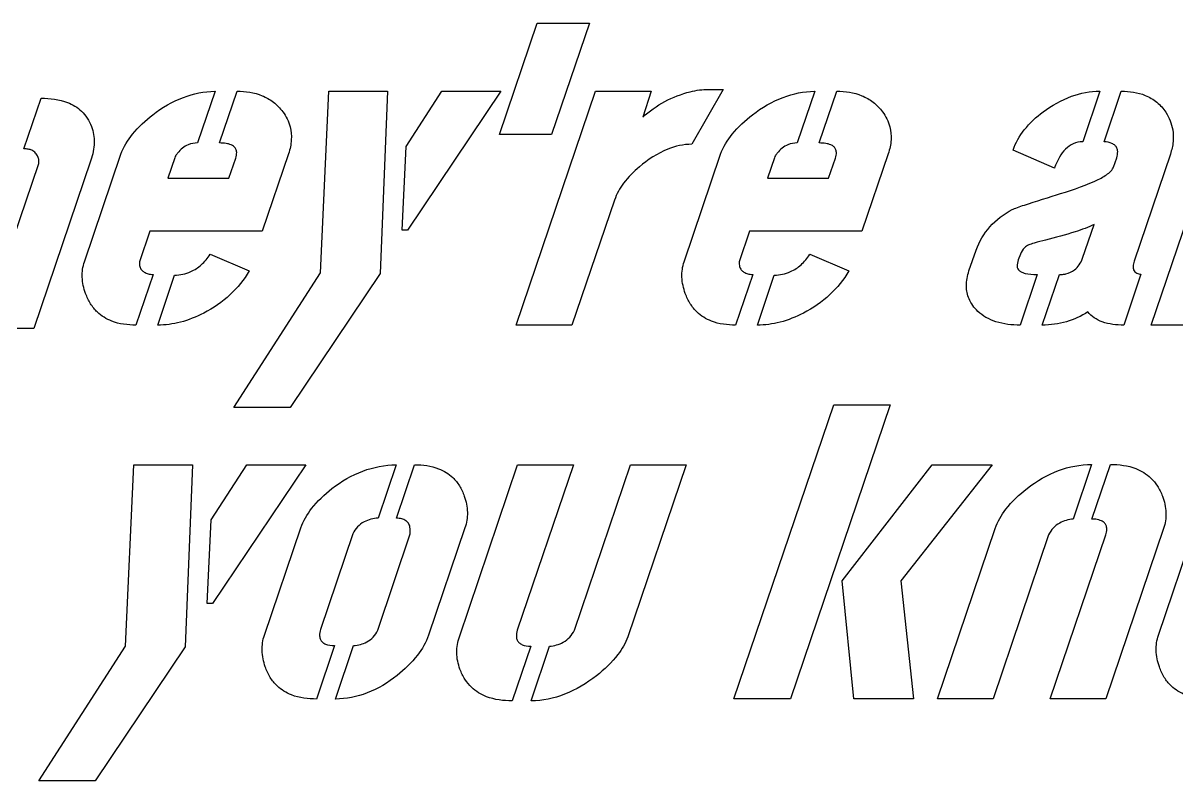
# Model space of a CAD drawing. Header units: inches. Extents: x 3.1 to 35.1, y -33.5 to 2.5.
# Drawn here: x 14.17 to 19.19, y -22.84 to -19.54 of the extents above; entities that cross this region are included whole.
import ezdxf

# ---------------------------------------------------------------- set-up
doc = ezdxf.new("R2010")
doc.units = ezdxf.units.IN
doc.header["$MEASUREMENT"] = 0

msp = doc.modelspace()

# ---------------------------------------------------------------- linework, layer by layer
for p, q in [((14.1765, -20.0893), (14.2512, -19.8691)), ((15.0076, -19.8385), (14.9316, -20.0639)), ((15.0276, -20.0639), (15.1037, -19.8385)), ((17.617, -19.8385), (17.541, -20.0639)), ((17.637, -20.0639), (17.7131, -19.8385)), ((18.8577, -19.8385), (18.783, -20.0586)), ((18.8763, -20.0586), (18.9511, -19.8385)), ((14.4393, -20.5802), (14.5981, -20.1119)), ((17.0487, -20.5802), (17.2075, -20.1119)), ((18.6602, -20.1733), (18.4801, -20.0946)), ((18.9164, -20.1693), (18.931, -20.1279)), ((19.1645, -20.1119), (19.0071, -20.5775)), ((18.7816, -20.5655), (18.8323, -20.4188)), ((18.288, -20.6202), (18.3201, -20.5295)), ((14.9863, -20.5482), (15.1557, -20.6202)), ((17.5957, -20.5482), (17.7651, -20.6202)), ((14.7381, -20.6362), (14.6634, -20.8563)), ((14.7582, -20.8563), (14.8315, -20.6389)), ((17.3475, -20.6362), (17.2728, -20.8563)), ((17.3675, -20.8563), (17.4409, -20.6389)), ((18.5842, -20.6362), (18.5108, -20.8563)), ((18.6069, -20.8563), (18.6816, -20.6362)), ((19.0364, -20.6349), (18.9617, -20.8563)), ((15.796, -21.4635), (15.7173, -21.6956)), ((15.7974, -21.6956), (15.8761, -21.4635)), ((18.8217, -21.4621), (18.7416, -21.6996)), ((18.823, -21.6996), (18.9044, -21.4621)), ((15.2224, -22.2052), (15.3812, -21.7383)), ((16.0949, -21.7383), (15.9361, -22.2052)), ((19.1125, -22.2052), (19.2712, -21.7383)), ((15.6079, -21.7636), (15.4665, -22.1798)), ((15.716, -22.1838), (15.8561, -21.7636)), ((15.5279, -22.2505), (15.4492, -22.4827)), ((15.5319, -22.4827), (15.6106, -22.2505)), ((16.3817, -22.2532), (16.3003, -22.4907)), ((16.383, -22.4907), (16.4631, -22.2532))]:
    msp.add_line(p, q)
for points in [[(16.4097, -19.5423), (16.6365, -19.5423), (16.4711, -20.0266), (16.2456, -20.0266)], [(19.5154, -19.5783), (19.7715, -19.5783), (19.3379, -20.8563), (19.0805, -20.8563)], [(15.7587, -19.8385), (15.7267, -20.6309), (15.3345, -21.2139), (15.089, -21.2139), (15.4665, -20.6282), (15.5025, -19.8385)], [(15.9948, -19.8385), (16.2509, -19.8385), (15.8454, -20.4428), (15.8214, -20.4428), (15.8387, -20.0786)], [(17.6997, -21.2033), (17.9452, -21.2033), (17.5116, -22.4813), (17.2648, -22.4813)], [(14.9102, -21.4635), (14.8782, -22.2559), (14.486, -22.8389), (14.2405, -22.8389), (14.6181, -22.2532), (14.6541, -21.4635)], [(15.1464, -21.4635), (15.4025, -21.4635), (14.9969, -22.0678), (14.9729, -22.0678), (14.9903, -21.7036)], [(18.1279, -21.4635), (18.3894, -21.4635), (17.9919, -21.9691), (18.0466, -22.4813), (17.7878, -22.4813), (17.7371, -21.9691)]]:
    msp.add_lwpolyline(points, close=True)
for points in [[(17.1541, -19.8305), (17.2181, -19.8305), (17.0821, -20.0693)], [(16.7459, -20.312), (16.5604, -20.8563), (16.3177, -20.8563), (16.6632, -19.8385), (16.906, -19.8385), (16.8686, -19.9519)], [(15.3278, -20.1106), (15.2131, -20.4481), (14.7235, -20.4481), (14.6794, -20.5802)], [(14.8329, -20.1279), (14.8022, -20.2173), (15.0677, -20.2173), (15.0983, -20.1293)], [(17.9372, -20.1106), (17.8225, -20.4481), (17.3329, -20.4481), (17.2888, -20.5802)], [(17.4422, -20.1279), (17.4116, -20.2173), (17.677, -20.2173), (17.7077, -20.1293)], [(14.4673, -20.1386), (14.2192, -20.871), (13.9964, -20.871), (14.2392, -20.1573)], [(18.5122, -20.5482), (18.5028, -20.5722), (18.4975, -20.5935)], [(16.0709, -22.2119), (16.3243, -21.4635), (16.5671, -21.4635), (16.323, -22.1838)], [(16.5711, -22.1838), (16.8152, -21.4635), (17.058, -21.4635), (16.8032, -22.2119)], [(18.6349, -21.769), (18.3934, -22.4813), (18.1506, -22.4813), (18.4028, -21.7409)], [(19.1352, -21.7409), (18.8844, -22.4813), (18.6416, -22.4813), (18.883, -21.769)]]:
    msp.add_lwpolyline(points)
for points, knots in [([(17.0754, -19.8411), (17.0887, -19.8377), (17.1022, -19.835), (17.1285, -19.8314), (17.1413, -19.8305), (17.1541, -19.8305)], [0, 0, 0, 0, 0.104504, 0.104504, 0.2022604, 0.2022604, 0.2022604, 0.2022604]), ([(14.2512, -19.8691), (14.2896, -19.8691), (14.3298, -19.8737), (14.3885, -19.8963), (14.4092, -19.9086), (14.4363, -19.9345), (14.4445, -19.9445), (14.4591, -19.9669), (14.4651, -19.9791), (14.47, -19.9919)], [0, 0, 0, 0, 0.2927828, 0.2927828, 0.4782269, 0.4782269, 0.5776986, 0.5776986, 0.6814826, 0.6814826, 0.6814826, 0.6814826]), ([(14.7368, -19.9412), (14.7775, -19.91), (14.8219, -19.8837), (14.9143, -19.8486), (14.9602, -19.8394), (15.0076, -19.8385)], [0, 0, 0, 0, 0.3909347, 0.3909347, 0.7525892, 0.7525892, 0.7525892, 0.7525892]), ([(15.1037, -19.8385), (15.1408, -19.8385), (15.178, -19.8439), (15.2302, -19.8654), (15.2467, -19.8749), (15.2772, -19.8986), (15.2907, -19.9124), (15.3024, -19.9278)], [0, 0, 0, 0, 0.2832723, 0.2832723, 0.4295154, 0.4295154, 0.577475, 0.577475, 0.577475, 0.577475]), ([(16.8686, -19.9519), (16.898, -19.9251), (16.93, -19.9022), (17, -19.8647), (17.0369, -19.8508), (17.0754, -19.8411)], [0, 0, 0, 0, 0.3023699, 0.3023699, 0.6049017, 0.6049017, 0.6049017, 0.6049017]), ([(17.3462, -19.9412), (17.3869, -19.91), (17.4313, -19.8837), (17.5237, -19.8486), (17.5695, -19.8394), (17.617, -19.8385)], [0, 0, 0, 0, 0.3909347, 0.3909347, 0.7525892, 0.7525892, 0.7525892, 0.7525892]), ([(17.7131, -19.8385), (17.7502, -19.8385), (17.7874, -19.8439), (17.8396, -19.8654), (17.8561, -19.8749), (17.8866, -19.8986), (17.9001, -19.9124), (17.9118, -19.9278)], [0, 0, 0, 0, 0.2832723, 0.2832723, 0.4295154, 0.4295154, 0.577475, 0.577475, 0.577475, 0.577475]), ([(18.6109, -19.9278), (18.649, -19.9004), (18.6904, -19.8768), (18.7743, -19.8464), (18.8154, -19.8385), (18.8577, -19.8385)], [0, 0, 0, 0, 0.3581709, 0.3581709, 0.6801579, 0.6801579, 0.6801579, 0.6801579]), ([(18.9511, -19.8385), (18.9866, -19.8385), (19.0225, -19.8433), (19.0736, -19.8642), (19.0904, -19.874), (19.1208, -19.8992), (19.1337, -19.9139), (19.1445, -19.9305)], [0, 0, 0, 0, 0.2704772, 0.2704772, 0.4202529, 0.4202529, 0.5707972, 0.5707972, 0.5707972, 0.5707972]), ([(15.3024, -19.9278), (15.3174, -19.9479), (15.3284, -19.9698), (15.3391, -20.0124), (15.3406, -20.0311), (15.3384, -20.0706), (15.3341, -20.091), (15.3278, -20.1106)], [0, 0, 0, 0, 0.1902216, 0.1902216, 0.3344606, 0.3344606, 0.4917357, 0.4917357, 0.4917357, 0.4917357]), ([(17.9118, -19.9278), (17.9268, -19.9479), (17.9378, -19.9698), (17.9485, -20.0124), (17.95, -20.0311), (17.9478, -20.0706), (17.9435, -20.091), (17.9372, -20.1106)], [0, 0, 0, 0, 0.1902216, 0.1902216, 0.3344606, 0.3344606, 0.4917357, 0.4917357, 0.4917357, 0.4917357]), ([(18.4801, -20.0946), (18.4912, -20.0626), (18.508, -20.0335), (18.5523, -19.977), (18.5806, -19.9508), (18.6109, -19.9278)], [0, 0, 0, 0, 0.2577672, 0.2577672, 0.547389, 0.547389, 0.547389, 0.547389]), ([(19.1445, -19.9305), (19.1593, -19.9538), (19.1698, -19.979), (19.1775, -20.0234), (19.1781, -20.0406), (19.1747, -20.0764), (19.1705, -20.0944), (19.1645, -20.1119)], [0, 0, 0, 0, 0.2103492, 0.2103492, 0.3431692, 0.3431692, 0.4840903, 0.4840903, 0.4840903, 0.4840903]), ([(14.5981, -20.1119), (14.6096, -20.0806), (14.6277, -20.0518), (14.6742, -19.9945), (14.7051, -19.9662), (14.7368, -19.9412)], [0, 0, 0, 0, 0.2547163, 0.2547163, 0.5628556, 0.5628556, 0.5628556, 0.5628556]), ([(17.2075, -20.1119), (17.219, -20.0806), (17.2371, -20.0518), (17.2836, -19.9945), (17.3145, -19.9662), (17.3462, -19.9412)], [0, 0, 0, 0, 0.2547163, 0.2547163, 0.5628556, 0.5628556, 0.5628556, 0.5628556]), ([(14.47, -19.9919), (14.4786, -20.0144), (14.4824, -20.0378), (14.4815, -20.0881), (14.476, -20.1139), (14.4673, -20.1386)], [0, 0, 0, 0, 0.1837753, 0.1837753, 0.3833824, 0.3833824, 0.3833824, 0.3833824]), ([(14.9316, -20.0639), (14.9174, -20.0639), (14.9037, -20.0663), (14.8819, -20.0754), (14.8738, -20.0803), (14.8583, -20.0925), (14.8512, -20.0999), (14.8449, -20.1079)], [0, 0, 0, 0, 0.1076722, 0.1076722, 0.1801889, 0.1801889, 0.2580855, 0.2580855, 0.2580855, 0.2580855]), ([(15.0983, -20.1293), (15.1007, -20.1216), (15.1023, -20.1133), (15.1016, -20.1003), (15.1006, -20.0954), (15.0965, -20.0868), (15.0939, -20.0833), (15.0868, -20.0767), (15.0822, -20.0739), (15.0706, -20.0689), (15.0631, -20.0671), (15.0467, -20.0644), (15.0369, -20.0639), (15.0276, -20.0639)], [0, 0, 0, 0, 0.0608787, 0.0608787, 0.0994011, 0.0994011, 0.1331243, 0.1331243, 0.173307, 0.173307, 0.2293628, 0.2293628, 0.3002935, 0.3002935, 0.3002935, 0.3002935]), ([(17.0821, -20.0693), (17.0459, -20.0697), (17.011, -20.0774), (16.9324, -20.1088), (16.8909, -20.1366), (16.8539, -20.168)], [0, 0, 0, 0, 0.2753079, 0.2753079, 0.6454451, 0.6454451, 0.6454451, 0.6454451]), ([(17.541, -20.0639), (17.5268, -20.0639), (17.5131, -20.0663), (17.4913, -20.0754), (17.4832, -20.0803), (17.4677, -20.0925), (17.4606, -20.0999), (17.4543, -20.1079)], [0, 0, 0, 0, 0.1076722, 0.1076722, 0.1801889, 0.1801889, 0.2580855, 0.2580855, 0.2580855, 0.2580855]), ([(17.7077, -20.1293), (17.7101, -20.1216), (17.7117, -20.1133), (17.711, -20.1003), (17.71, -20.0954), (17.7059, -20.0868), (17.7033, -20.0833), (17.6962, -20.0767), (17.6916, -20.0739), (17.68, -20.0689), (17.6725, -20.0671), (17.656, -20.0644), (17.6463, -20.0639), (17.637, -20.0639)], [0, 0, 0, 0, 0.0608787, 0.0608787, 0.0994011, 0.0994011, 0.1331243, 0.1331243, 0.173307, 0.173307, 0.2293628, 0.2293628, 0.3002935, 0.3002935, 0.3002935, 0.3002935]), ([(18.783, -20.0586), (18.7688, -20.0588), (18.755, -20.0615), (18.7295, -20.0727), (18.7184, -20.0805), (18.6981, -20.1004), (18.6893, -20.1125), (18.6732, -20.1403), (18.666, -20.1568), (18.6602, -20.1733)], [0, 0, 0, 0, 0.1082842, 0.1082842, 0.2126641, 0.2126641, 0.3247019, 0.3247019, 0.4579304, 0.4579304, 0.4579304, 0.4579304]), ([(18.931, -20.1279), (18.9337, -20.1196), (18.9356, -20.1104), (18.935, -20.0961), (18.934, -20.0908), (18.9298, -20.0816), (18.9272, -20.0779), (18.9199, -20.071), (18.9153, -20.0682), (18.9004, -20.0616), (18.8885, -20.0594), (18.8763, -20.0586)], [0, 0, 0, 0, 0.0670115, 0.0670115, 0.1084785, 0.1084785, 0.1439244, 0.1439244, 0.1846081, 0.1846081, 0.2673531, 0.2673531, 0.2673531, 0.2673531]), ([(14.2272, -20.1079), (14.2224, -20.1028), (14.2168, -20.0988), (14.2055, -20.0935), (14.2003, -20.0919), (14.1889, -20.0897), (14.1827, -20.0893), (14.1765, -20.0893)], [0, 0, 0, 0, 0.0533999, 0.0533999, 0.0950708, 0.0950708, 0.1419359, 0.1419359, 0.1419359, 0.1419359]), ([(14.2392, -20.1573), (14.2411, -20.1513), (14.2419, -20.1452), (14.2408, -20.1335), (14.2394, -20.1283), (14.2346, -20.1178), (14.2311, -20.1126), (14.2272, -20.1079)], [0, 0, 0, 0, 0.0477213, 0.0477213, 0.0894301, 0.0894301, 0.1359555, 0.1359555, 0.1359555, 0.1359555]), ([(14.8449, -20.1079), (14.8421, -20.1111), (14.8394, -20.1146), (14.8354, -20.1213), (14.8338, -20.1246), (14.8329, -20.1279)], [0, 0, 0, 0, 0.03242563, 0.03242563, 0.0592663, 0.0592663, 0.0592663, 0.0592663]), ([(17.4543, -20.1079), (17.4515, -20.1111), (17.4488, -20.1146), (17.4448, -20.1213), (17.4432, -20.1246), (17.4422, -20.1279)], [0, 0, 0, 0, 0.03242563, 0.03242563, 0.0592663, 0.0592663, 0.0592663, 0.0592663]), ([(16.8539, -20.168), (16.8289, -20.189), (16.8052, -20.2125), (16.7688, -20.2611), (16.7549, -20.2855), (16.7459, -20.312)], [0, 0, 0, 0, 0.2487959, 0.2487959, 0.462033, 0.462033, 0.462033, 0.462033]), ([(18.6869, -20.284), (18.7443, -20.2664), (18.8059, -20.2452), (18.8674, -20.2145), (18.8836, -20.2051), (18.9008, -20.1911), (18.9055, -20.1867), (18.9123, -20.1781), (18.9149, -20.1739), (18.9164, -20.1693)], [0, 0, 0, 0, 0.4575405, 0.4575405, 0.623446, 0.623446, 0.6869068, 0.6869068, 0.7367011, 0.7367011, 0.7367011, 0.7367011]), ([(18.4761, -20.3534), (18.4863, -20.3486), (18.5099, -20.3404), (18.5754, -20.3184), (18.6417, -20.2979), (18.6869, -20.284)], [0, 0, 0, 0, 0.0857927, 0.0857927, 0.2915794, 0.2915794, 0.2915794, 0.2915794]), ([(18.3201, -20.5295), (18.3332, -20.4921), (18.3528, -20.4584), (18.4066, -20.3978), (18.4397, -20.3731), (18.4761, -20.3534)], [0, 0, 0, 0, 0.3020935, 0.3020935, 0.6177675, 0.6177675, 0.6177675, 0.6177675]), ([(18.8323, -20.4188), (18.8094, -20.4302), (18.779, -20.4412), (18.7094, -20.4637), (18.6631, -20.4762), (18.6215, -20.4868)], [0, 0, 0, 0, 0.1950063, 0.1950063, 0.4726601, 0.4726601, 0.4726601, 0.4726601]), ([(18.5482, -20.5068), (18.541, -20.51), (18.5347, -20.5145), (18.5217, -20.5281), (18.5162, -20.5379), (18.5122, -20.5482)], [0, 0, 0, 0, 0.0598078, 0.0598078, 0.1438341, 0.1438341, 0.1438341, 0.1438341]), ([(18.6215, -20.4868), (18.6066, -20.4904), (18.5876, -20.495), (18.5622, -20.502), (18.5528, -20.5048), (18.5482, -20.5068)], [0, 0, 0, 0, 0.1174542, 0.1174542, 0.1978985, 0.1978985, 0.1978985, 0.1978985]), ([(14.4447, -20.7189), (14.4363, -20.6959), (14.4309, -20.672), (14.4291, -20.6245), (14.4322, -20.6021), (14.4393, -20.5802)], [0, 0, 0, 0, 0.1864938, 0.1864938, 0.3619601, 0.3619601, 0.3619601, 0.3619601]), ([(14.6794, -20.5802), (14.6787, -20.5873), (14.6789, -20.5947), (14.6822, -20.6066), (14.6844, -20.6113), (14.6909, -20.6195), (14.6948, -20.6228), (14.7045, -20.6286), (14.7103, -20.6309), (14.7233, -20.6345), (14.7308, -20.6356), (14.7381, -20.6362)], [0, 0, 0, 0, 0.0546635, 0.0546635, 0.0945088, 0.0945088, 0.1339953, 0.1339953, 0.1804319, 0.1804319, 0.2366498, 0.2366498, 0.2366498, 0.2366498]), ([(14.8315, -20.6389), (14.8561, -20.6382), (14.88, -20.6334), (14.9192, -20.6159), (14.9343, -20.6058), (14.9628, -20.5803), (14.9754, -20.5648), (14.9863, -20.5482)], [0, 0, 0, 0, 0.1875295, 0.1875295, 0.3274403, 0.3274403, 0.4788506, 0.4788506, 0.4788506, 0.4788506]), ([(17.054, -20.7189), (17.0457, -20.6959), (17.0403, -20.672), (17.0385, -20.6245), (17.0416, -20.6021), (17.0487, -20.5802)], [0, 0, 0, 0, 0.1864938, 0.1864938, 0.3619601, 0.3619601, 0.3619601, 0.3619601]), ([(17.2888, -20.5802), (17.2881, -20.5873), (17.2883, -20.5947), (17.2916, -20.6066), (17.2938, -20.6113), (17.3003, -20.6195), (17.3042, -20.6228), (17.3138, -20.6286), (17.3197, -20.6309), (17.3326, -20.6345), (17.3402, -20.6356), (17.3475, -20.6362)], [0, 0, 0, 0, 0.0546635, 0.0546635, 0.0945088, 0.0945088, 0.1339953, 0.1339953, 0.1804319, 0.1804319, 0.2366498, 0.2366498, 0.2366498, 0.2366498]), ([(17.4409, -20.6389), (17.4655, -20.6382), (17.4894, -20.6334), (17.5286, -20.6159), (17.5437, -20.6058), (17.5722, -20.5803), (17.5848, -20.5648), (17.5957, -20.5482)], [0, 0, 0, 0, 0.1875295, 0.1875295, 0.3274403, 0.3274403, 0.4788506, 0.4788506, 0.4788506, 0.4788506]), ([(18.7096, -20.6336), (18.7233, -20.6299), (18.7363, -20.6241), (18.7555, -20.6094), (18.7623, -20.6022), (18.7739, -20.5852), (18.7784, -20.5756), (18.7816, -20.5655)], [0, 0, 0, 0, 0.1084096, 0.1084096, 0.184593, 0.184593, 0.2652402, 0.2652402, 0.2652402, 0.2652402]), ([(19.0071, -20.5775), (19.0046, -20.5852), (19.0026, -20.5937), (19.0023, -20.6064), (19.0028, -20.6112), (19.0057, -20.6188), (19.0074, -20.6217), (19.0121, -20.6267), (19.0149, -20.6287), (19.0236, -20.633), (19.0302, -20.6343), (19.0364, -20.6349)], [0, 0, 0, 0, 0.0612105, 0.0612105, 0.0967861, 0.0967861, 0.1229023, 0.1229023, 0.1489296, 0.1489296, 0.1968541, 0.1968541, 0.1968541, 0.1968541]), ([(15.1557, -20.6202), (15.1337, -20.6589), (15.1062, -20.6933), (15.0391, -20.7558), (15.0001, -20.7824), (14.9583, -20.8043)], [0, 0, 0, 0, 0.3390638, 0.3390638, 0.6988259, 0.6988259, 0.6988259, 0.6988259]), ([(17.7651, -20.6202), (17.7431, -20.6589), (17.7156, -20.6933), (17.6485, -20.7558), (17.6094, -20.7824), (17.5677, -20.8043)], [0, 0, 0, 0, 0.3390638, 0.3390638, 0.6988259, 0.6988259, 0.6988259, 0.6988259]), ([(18.3267, -20.7963), (18.3108, -20.7806), (18.2975, -20.7627), (18.2811, -20.7244), (18.2773, -20.7058), (18.2765, -20.664), (18.2809, -20.6416), (18.288, -20.6202)], [0, 0, 0, 0, 0.1705134, 0.1705134, 0.3175189, 0.3175189, 0.489363, 0.489363, 0.489363, 0.489363]), ([(18.4975, -20.5935), (18.4971, -20.5977), (18.4973, -20.6019), (18.4996, -20.6094), (18.5013, -20.6125), (18.5062, -20.6185), (18.5095, -20.6211), (18.519, -20.6269), (18.5261, -20.6294), (18.548, -20.635), (18.5663, -20.6362), (18.5842, -20.6362)], [0, 0, 0, 0, 0.0320808, 0.0320808, 0.0595447, 0.0595447, 0.0911432, 0.0911432, 0.144586, 0.144586, 0.2640905, 0.2640905, 0.2640905, 0.2640905]), ([(18.6816, -20.6362), (18.6861, -20.6362), (18.6907, -20.636), (18.7001, -20.6351), (18.7048, -20.6344), (18.7096, -20.6336)], [0, 0, 0, 0, 0.03478161, 0.03478161, 0.07155543, 0.07155543, 0.07155543, 0.07155543]), ([(14.6634, -20.8563), (14.6279, -20.8563), (14.5915, -20.8517), (14.5347, -20.8296), (14.5135, -20.8166), (14.4841, -20.7883), (14.4745, -20.7763), (14.4575, -20.7493), (14.4504, -20.7344), (14.4447, -20.7189)], [0, 0, 0, 0, 0.2710846, 0.2710846, 0.4640273, 0.4640273, 0.5815354, 0.5815354, 0.7070764, 0.7070764, 0.7070764, 0.7070764]), ([(17.2728, -20.8563), (17.2373, -20.8563), (17.2009, -20.8517), (17.1441, -20.8296), (17.1229, -20.8166), (17.0935, -20.7883), (17.0839, -20.7763), (17.0669, -20.7493), (17.0598, -20.7344), (17.054, -20.7189)], [0, 0, 0, 0, 0.2710846, 0.2710846, 0.4640273, 0.4640273, 0.5815354, 0.5815354, 0.7070764, 0.7070764, 0.7070764, 0.7070764]), ([(14.9583, -20.8043), (14.9259, -20.8207), (14.892, -20.8342), (14.8245, -20.8517), (14.7916, -20.8563), (14.7582, -20.8563)], [0, 0, 0, 0, 0.2765005, 0.2765005, 0.5311561, 0.5311561, 0.5311561, 0.5311561]), ([(17.5677, -20.8043), (17.5353, -20.8207), (17.5014, -20.8342), (17.4339, -20.8517), (17.401, -20.8563), (17.3675, -20.8563)], [0, 0, 0, 0, 0.2765005, 0.2765005, 0.5311561, 0.5311561, 0.5311561, 0.5311561]), ([(18.5108, -20.8563), (18.4752, -20.8563), (18.4386, -20.8524), (18.39, -20.8365), (18.3757, -20.8303), (18.3494, -20.8152), (18.3375, -20.8064), (18.3267, -20.7963)], [0, 0, 0, 0, 0.2713174, 0.2713174, 0.3897112, 0.3897112, 0.5025324, 0.5025324, 0.5025324, 0.5025324]), ([(18.8056, -20.799), (18.7764, -20.8176), (18.7452, -20.8317), (18.6777, -20.8512), (18.6425, -20.8559), (18.6069, -20.8563)], [0, 0, 0, 0, 0.2639061, 0.2639061, 0.535518, 0.535518, 0.535518, 0.535518]), ([(18.9617, -20.8563), (18.9304, -20.8563), (18.8974, -20.8528), (18.8556, -20.8374), (18.8438, -20.8316), (18.8226, -20.817), (18.8135, -20.8086), (18.8056, -20.799)], [0, 0, 0, 0, 0.2385283, 0.2385283, 0.3389766, 0.3389766, 0.4338579, 0.4338579, 0.4338579, 0.4338579]), ([(15.5159, -21.5675), (15.5572, -21.5355), (15.6023, -21.509), (15.698, -21.4735), (15.7462, -21.4644), (15.796, -21.4635)], [0, 0, 0, 0, 0.3985626, 0.3985626, 0.778081, 0.778081, 0.778081, 0.778081]), ([(15.8761, -21.4635), (15.9114, -21.4635), (15.9475, -21.468), (16.0036, -21.4896), (16.0244, -21.5023), (16.0534, -21.53), (16.0629, -21.542), (16.0798, -21.569), (16.0867, -21.584), (16.0922, -21.5995)], [0, 0, 0, 0, 0.2689088, 0.2689088, 0.4572179, 0.4572179, 0.5745393, 0.5745393, 0.6998636, 0.6998636, 0.6998636, 0.6998636]), ([(18.5415, -21.5662), (18.5833, -21.534), (18.6288, -21.5072), (18.7245, -21.4716), (18.7723, -21.4626), (18.8217, -21.4621)], [0, 0, 0, 0, 0.4017642, 0.4017642, 0.7778119, 0.7778119, 0.7778119, 0.7778119]), ([(18.9044, -21.4621), (18.9414, -21.4621), (18.9793, -21.4669), (19.0384, -21.4898), (19.0604, -21.5033), (19.0903, -21.532), (19.0998, -21.5437), (19.1168, -21.57), (19.124, -21.5845), (19.1298, -21.5995)], [0, 0, 0, 0, 0.2823979, 0.2823979, 0.4822479, 0.4822479, 0.5978415, 0.5978415, 0.7206222, 0.7206222, 0.7206222, 0.7206222]), ([(15.3812, -21.7383), (15.3915, -21.7077), (15.4082, -21.6796), (15.4531, -21.6219), (15.484, -21.5929), (15.5159, -21.5675)], [0, 0, 0, 0, 0.2461082, 0.2461082, 0.55703, 0.55703, 0.55703, 0.55703]), ([(18.4028, -21.7409), (18.4128, -21.7105), (18.429, -21.6825), (18.4748, -21.623), (18.5077, -21.5926), (18.5415, -21.5662)], [0, 0, 0, 0, 0.2441904, 0.2441904, 0.571882, 0.571882, 0.571882, 0.571882]), ([(16.0922, -21.5995), (16.1002, -21.6226), (16.1051, -21.6465), (16.106, -21.694), (16.1024, -21.7165), (16.0949, -21.7383)], [0, 0, 0, 0, 0.1859529, 0.1859529, 0.3619187, 0.3619187, 0.3619187, 0.3619187]), ([(19.1298, -21.5995), (19.1386, -21.6229), (19.1442, -21.6473), (19.146, -21.6958), (19.1427, -21.7187), (19.1352, -21.7409)], [0, 0, 0, 0, 0.1903067, 0.1903067, 0.3696106, 0.3696106, 0.3696106, 0.3696106]), ([(15.7173, -21.6956), (15.6964, -21.6976), (15.6752, -21.7024), (15.6457, -21.7177), (15.636, -21.7248), (15.6194, -21.7425), (15.6129, -21.7525), (15.6079, -21.7636)], [0, 0, 0, 0, 0.160242, 0.160242, 0.2527267, 0.2527267, 0.3450006, 0.3450006, 0.3450006, 0.3450006]), ([(15.8561, -21.7636), (15.8574, -21.7542), (15.8578, -21.7443), (15.8546, -21.729), (15.8523, -21.7233), (15.8458, -21.7137), (15.8419, -21.7099), (15.832, -21.7033), (15.8261, -21.7009), (15.8127, -21.6971), (15.8049, -21.696), (15.7974, -21.6956)], [0, 0, 0, 0, 0.072211, 0.072211, 0.1189479, 0.1189479, 0.1607822, 0.1607822, 0.2089887, 0.2089887, 0.2667635, 0.2667635, 0.2667635, 0.2667635]), ([(18.7416, -21.6996), (18.7213, -21.702), (18.701, -21.7072), (18.6725, -21.7229), (18.6631, -21.7301), (18.6466, -21.7479), (18.64, -21.7579), (18.6349, -21.769)], [0, 0, 0, 0, 0.1560635, 0.1560635, 0.2476513, 0.2476513, 0.3401971, 0.3401971, 0.3401971, 0.3401971]), ([(18.8403, -21.7009), (18.8376, -21.7005), (18.8348, -21.7001), (18.829, -21.6997), (18.826, -21.6996), (18.823, -21.6996)], [0, 0, 0, 0, 0.02131891, 0.02131891, 0.04418836, 0.04418836, 0.04418836, 0.04418836]), ([(18.883, -21.769), (18.8858, -21.7608), (18.8879, -21.7517), (18.8878, -21.7377), (18.887, -21.7325), (18.8832, -21.7234), (18.8807, -21.7197), (18.8738, -21.7129), (18.8695, -21.7101), (18.8573, -21.7043), (18.8486, -21.7022), (18.8403, -21.7009)], [0, 0, 0, 0, 0.0660233, 0.0660233, 0.1066, 0.1066, 0.1410144, 0.1410144, 0.1800168, 0.1800168, 0.2438574, 0.2438574, 0.2438574, 0.2438574]), ([(15.4665, -22.1798), (15.464, -22.1887), (15.4622, -22.1984), (15.463, -22.2134), (15.4641, -22.2189), (15.4686, -22.2284), (15.4714, -22.2321), (15.4789, -22.239), (15.4836, -22.2417), (15.5, -22.2486), (15.5139, -22.2503), (15.5279, -22.2505)], [0, 0, 0, 0, 0.0704499, 0.0704499, 0.1135772, 0.1135772, 0.1499857, 0.1499857, 0.1909354, 0.1909354, 0.2848872, 0.2848872, 0.2848872, 0.2848872]), ([(15.6106, -22.2505), (15.6305, -22.2485), (15.6503, -22.2437), (15.6784, -22.2288), (15.6878, -22.2218), (15.7042, -22.2045), (15.7108, -22.1947), (15.716, -22.1838)], [0, 0, 0, 0, 0.1521388, 0.1521388, 0.2423655, 0.2423655, 0.3335814, 0.3335814, 0.3335814, 0.3335814]), ([(16.323, -22.1838), (16.3204, -22.1924), (16.3186, -22.2018), (16.3192, -22.2162), (16.3203, -22.2216), (16.3246, -22.2309), (16.3273, -22.2346), (16.3346, -22.2413), (16.3392, -22.2441), (16.355, -22.2509), (16.3683, -22.2528), (16.3817, -22.2532)], [0, 0, 0, 0, 0.0681422, 0.0681422, 0.1100121, 0.1100121, 0.1455146, 0.1455146, 0.1857336, 0.1857336, 0.276102, 0.276102, 0.276102, 0.276102]), ([(16.4631, -22.2532), (16.4838, -22.2508), (16.5046, -22.2455), (16.5335, -22.2297), (16.543, -22.2225), (16.5594, -22.2048), (16.566, -22.1948), (16.5711, -22.1838)], [0, 0, 0, 0, 0.1592651, 0.1592651, 0.2508734, 0.2508734, 0.3430374, 0.3430374, 0.3430374, 0.3430374]), ([(15.2264, -22.3426), (15.2185, -22.3196), (15.2134, -22.2958), (15.2121, -22.2489), (15.2152, -22.2267), (15.2224, -22.2052)], [0, 0, 0, 0, 0.1849979, 0.1849979, 0.3579647, 0.3579647, 0.3579647, 0.3579647]), ([(15.9361, -22.2052), (15.9258, -22.2367), (15.909, -22.2656), (15.8635, -22.3246), (15.8323, -22.3541), (15.8, -22.3799)], [0, 0, 0, 0, 0.2524055, 0.2524055, 0.5679557, 0.5679557, 0.5679557, 0.5679557]), ([(16.0735, -22.3533), (16.0651, -22.33), (16.06, -22.3059), (16.0591, -22.2574), (16.0629, -22.2343), (16.0709, -22.2119)], [0, 0, 0, 0, 0.1883745, 0.1883745, 0.3697764, 0.3697764, 0.3697764, 0.3697764]), ([(16.8032, -22.2119), (16.7939, -22.2397), (16.7788, -22.2656), (16.7347, -22.3234), (16.7011, -22.3545), (16.6672, -22.3813)], [0, 0, 0, 0, 0.2240188, 0.2240188, 0.5543334, 0.5543334, 0.5543334, 0.5543334]), ([(19.1165, -22.3426), (19.1085, -22.3196), (19.1035, -22.2958), (19.1021, -22.2489), (19.1053, -22.2267), (19.1125, -22.2052)], [0, 0, 0, 0, 0.1849979, 0.1849979, 0.3579647, 0.3579647, 0.3579647, 0.3579647]), ([(15.4492, -22.4827), (15.4127, -22.4827), (15.3751, -22.4781), (15.3174, -22.4559), (15.296, -22.443), (15.2662, -22.4146), (15.2563, -22.4022), (15.239, -22.3742), (15.2319, -22.3587), (15.2264, -22.3426)], [0, 0, 0, 0, 0.2783594, 0.2783594, 0.4708585, 0.4708585, 0.592179, 0.592179, 0.7216749, 0.7216749, 0.7216749, 0.7216749]), ([(15.8, -22.3799), (15.7604, -22.4116), (15.717, -22.4382), (15.6253, -22.4733), (15.5794, -22.4822), (15.5319, -22.4827)], [0, 0, 0, 0, 0.3865927, 0.3865927, 0.7484413, 0.7484413, 0.7484413, 0.7484413]), ([(16.3003, -22.4907), (16.2628, -22.4907), (16.2243, -22.4859), (16.1649, -22.463), (16.1428, -22.4497), (16.1129, -22.4211), (16.1033, -22.4094), (16.0863, -22.3829), (16.0792, -22.3684), (16.0735, -22.3533)], [0, 0, 0, 0, 0.2858667, 0.2858667, 0.4848289, 0.4848289, 0.6009049, 0.6009049, 0.7239869, 0.7239869, 0.7239869, 0.7239869]), ([(16.6672, -22.3813), (16.6247, -22.4146), (16.5784, -22.4426), (16.4814, -22.48), (16.4331, -22.4898), (16.383, -22.4907)], [0, 0, 0, 0, 0.4108266, 0.4108266, 0.7921013, 0.7921013, 0.7921013, 0.7921013]), ([(19.3393, -22.4827), (19.3027, -22.4827), (19.2652, -22.4781), (19.2074, -22.4559), (19.1861, -22.443), (19.1563, -22.4146), (19.1464, -22.4022), (19.129, -22.3742), (19.122, -22.3587), (19.1165, -22.3426)], [0, 0, 0, 0, 0.2783594, 0.2783594, 0.4708585, 0.4708585, 0.592179, 0.592179, 0.7216749, 0.7216749, 0.7216749, 0.7216749])]:
    msp.add_open_spline(points, degree=3, knots=knots)

doc.saveas('drawing.dxf')
